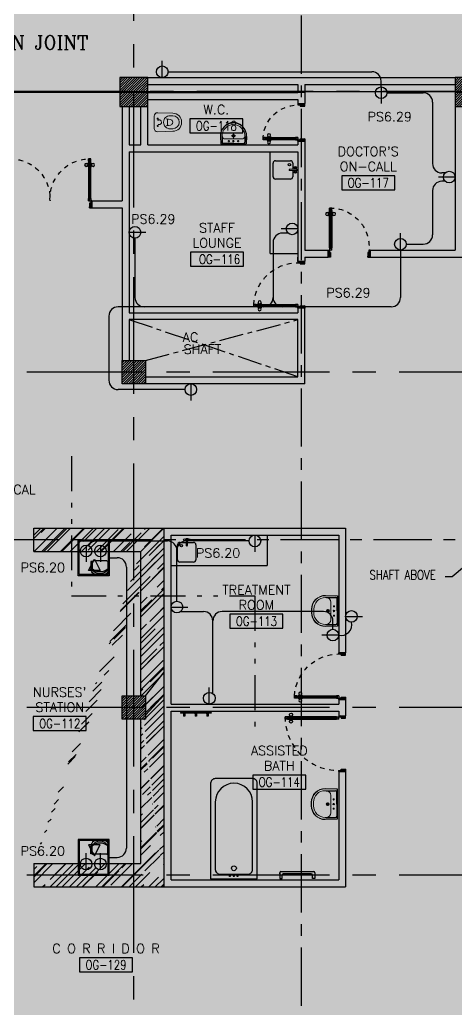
# Model space of a CAD drawing. Extents: x 0 to 93, y -1.5 to 78.
# Drawn here: x 65.62 to 75, y 13.32 to 34.56 of the extents above; entities that cross this region are included whole.
import ezdxf
from ezdxf.enums import TextEntityAlignment as Align

# ---------------------------------------------------------------- set-up
doc = ezdxf.new("R2010")
doc.units = 0
doc.header["$MEASUREMENT"] = 0
for name, pattern in [('2DASHES', [1.7, 0.75, -0.25, 0.1, -0.25, 0.1, -0.25]), ('CENTER', [2, 1.25, -0.25, 0.25, -0.25]), ('CENTER2', [1.125, 0.75, -0.125, 0.125, -0.125]), ('CENTERX2', [4, 2.5, -0.5, 0.5, -0.5]), ('DASHED', [0.75, 0.5, -0.25]), ('HIDDEN', [0.375, 0.25, -0.125]), ('HIDDEN2', [0.1875, 0.125, -0.0625])]:
    doc.linetypes.add(name, pattern=pattern)
doc.layers.get('0').update_dxf_attribs({"color": 11, "linetype": 'CONTINUOUS'})
for name, color, linetype in [('A-FUR-ACCES', 11, 'CONTINUOUS'), ('AXES', 11, 'CENTERX2'), ('AXES1', 11, 'CENTER'), ('COL', 11, 'CONTINUOUS'), ('COUNTER', 11, 'CONTINUOUS'), ('DOOR', 11, 'CONTINUOUS'), ('E-CLINE', 4, 'CONTINUOUS'), ('E-SOCKETS', 4, 'CONTINUOUS'), ('E-TEXT', 4, 'CONTINUOUS'), ('EJ', 11, 'CONTINUOUS'), ('FIX', 11, 'CONTINUOUS'), ('FMCHAIR', 11, 'CONTINUOUS'), ('HAT', 11, 'CONTINUOUS'), ('IND-ES-L', 11, '2DASHES'), ('NON-MEDICAL', 11, 'CONTINUOUS'), ('RM-BOX', 11, 'CONTINUOUS'), ('RM-NAME', 11, 'CONTINUOUS'), ('RM-NO', 11, 'CONTINUOUS'), ('ROOF', 11, 'CONTINUOUS'), ('SHAFT', 11, 'CONTINUOUS'), ('WALL', 11, 'CONTINUOUS')]:
    doc.layers.add(name, color=color, linetype=linetype)
doc.styles.add('ROMANC', font='romanc', dxfattribs={"height": 0.1})
doc.styles.add('ROMANS', font='ROMANS.shx', dxfattribs={"width": 0.6})
doc.styles.add('SIMPLEX', font='simplex.shx', dxfattribs={"width": 0.8})
doc.dimstyles.new('DIM7', dxfattribs={"dimtxt": 0.24, "dimasz": 0.08, "dimexe": 0.07, "dimexo": 0.05, "dimgap": 0.07, "dimtad": 1, "dimzin": 0, "dimdsep": 46, "dimtxsty": 'SIMPLEX', "dimblk": 'ARCHTICK', "dimcen": 0.05, "dimdle": 0.05, "dimclrd": 4, "dimclre": 4, "dimclrt": 2, "dimadec": 0, "dimazin": 0, "dimtp": 2, "dimtm": 2, "dimtfac": 0.114286, "dimtix": 1, "dimtmove": 2, "dimatfit": 3, "dimldrblk": 'DOT', "dimfxl": 0, "dimtolj": 1, "dimtzin": 0, "dimarcsym": 0})
pattern_1 = [(45, (-250.46453, -113.09973), (0.25455844, 0.6788225), [4.5, -0.6, 1.5, -0.3]), (45, (-250.28846, -112.71153), (-0.49426764, 0.07000357), [0.9, -0.099, 1.8, -0.225]), (45, (-250.53878, -112.81336), (0.96095812, 1.24521504), [2.4, -0.42, 1.2, -0.3])]

# ---------------------------------------------------------------- blocks, each defined once
blk = doc.blocks.new('LAV-003')
at = {"layer": 'FIX', "linetype": 'Continuous', "lineweight": 20}
for p, q in [((-328, -285), (-328, -25)), ((0, -165), (-188, -165)), ((0, -165), (187, -165)), ((327, -285), (327, -25)), ((-288, -285), (-288, -265)), ((287, -285), (287, -265)), ((0, -535), (-38, -535)), ((0, -575), (-38, -575)), ((0, -535), (37, -535)), ((0, -575), (37, -575))]:
    blk.add_line(p, q, dxfattribs=at)
at = {"layer": 'FIX', "linetype": 'ByBlock'}
blk.add_line((-328, -25), (327, -25), dxfattribs=at)
at = {"layer": 'FIX', "linetype": 'ByBlock', "ltscale": 0.3}
for p, q in [((-288, -265), (-288, -60)), ((0, -35), (-262, -35)), ((0, -35), (262, -35)), ((287, -265), (287, -60))]:
    blk.add_line(p, q, dxfattribs=at)
at = {"layer": 'FIX', "lineweight": 20}
for p, q in [((-16, -101), (15, -101)), ((0, -85), (0, -116))]:
    blk.add_line(p, q, dxfattribs=at)
at = {"layer": 'FIX', "linetype": 'DASHED', "lineweight": 20, "ltscale": 0.04}
for p, q in [((0, -194), (0, -266)), ((-36, -230), (37, -230))]:
    blk.add_line(p, q, dxfattribs=at)
at = {"layer": 'FIX', "linetype": 'Continuous', "lineweight": 20}
blk.add_lwpolyline([(295, -25), (0, -25), (-328, -25), (-335, -285, 0.414214), (-38, -582), (0, -582), (37, -582, 0.414214), (334, -285), (327, -25), (0, -25)], format="xyb", dxfattribs=at)
at = {"layer": 'FIX', "linetype": 'HIDDEN', "lineweight": 20, "ltscale": 0.05}
for centre in [(-100, -101), (100, -101)]:
    blk.add_circle(centre, 12.4, dxfattribs=at)
at = {"layer": 'FIX', "lineweight": 20}
for centre, radius in [((0, -230), 29.5), ((0, -230), 22.5), ((0, -101), 15.5)]:
    blk.add_circle(centre, radius, dxfattribs=at)
at = {"layer": 'FIX', "linetype": 'Continuous', "lineweight": 20}
for centre, radius, start, end in [((-188, -265), 100, 90, 180), ((187, -265), 100, 0, 90), ((-38, -285), 290, 180, 270), ((-38, -285), 250, 180, 270), ((37, -285), 250, 270, 0), ((37, -285), 290, 270, 0)]:
    blk.add_arc(centre, radius, start, end, dxfattribs=at)
at = {"layer": 'FIX', "linetype": 'ByBlock', "ltscale": 0.3}
for centre, start, end in [((-262, -60), 90, 180), ((262, -60), 0, 90)]:
    blk.add_arc(centre, 25, start, end, dxfattribs=at)
blk = doc.blocks.new('WC1')
at = {"layer": 'FIX', "lineweight": 20}
for p, q in [((-727, 5), (-727, -5)), ((-674, 5), (-674, -5)), ((-534, 24), (-540, 0)), ((-540, 0), (-534, -24)), ((-210, 204), (-538, 194)), ((-475, 141), (-538, 141)), ((-395, 76), (-490, 60)), ((-339, 5), (-339, -5)), ((-137, 0), (-137, 131)), ((-137, -131), (-137, 0)), ((-538, -141), (-475, -141)), ((-538, -194), (-210, -204)), ((-490, -60), (-395, -76)), ((-213, -204), (-210, -204))]:
    blk.add_line(p, q, dxfattribs=at)
at = {"layer": 'FIX', "linetype": 'Continuous', "lineweight": 20}
blk.add_line((-420, -47), (-420, 45), dxfattribs=at)
at = {"layer": 'FIX', "linetype": 'HIDDEN2', "lineweight": 20, "ltscale": 0.3}
blk.add_circle((-245, 0), 49.8, dxfattribs=at)
at = {"layer": 'FIX', "linetype": 'HIDDEN', "lineweight": 20, "ltscale": 0.05}
for centre in [(-213, 78), (-213, -77)]:
    blk.add_circle(centre, 11.6, dxfattribs=at)
at = {"layer": 'FIX', "lineweight": 20}
for centre, radius, start, end in [((-538, 5), 189, 90, 180), ((-538, 5), 136, 90, 180), ((-473, -7), 68.2, 128.9242, 152.8468), ((-464, -18), 82, 108.496, 128.9242), ((-475, 5), 136, 360, 90), ((-210, 131), 73, 360, 90), ((-538, -5), 189, 180, 270), ((-538, -5), 136, 180, 270), ((-473, 7), 68.2, 207.1532, 231.0758), ((-464, 18), 82, 231.0758, 251.504), ((-475, -5), 136, 270, 0), ((-210, -131), 73, 270, 0)]:
    blk.add_arc(centre, radius, start, end, dxfattribs=at)
at = {"layer": 'FIX', "linetype": 'Continuous', "lineweight": 20}
for centre, start, end in [((-443, 46), 357.6662, 91.6121), ((-442, -46), 268.3879, 2.3338)]:
    blk.add_arc(centre, 22.3, start, end, dxfattribs=at)
blk = doc.blocks.new('BTUB1')
at = {"layer": 'FIX'}
for points in [[(-500, -25), (-500, -2075, 0.414214), (-400, -2175), (400, -2175, 0.414214), (500, -2075), (500, -25)], [(-400, -1675, 1), (400, -1675), (400, -225, 0.414214), (300, -125), (-300, -125, 0.414214), (-400, -225)]]:
    blk.add_lwpolyline(points, format="xyb", close=True, dxfattribs=at)
for centre, radius in [((-75, -81), 11), ((0, -250), 52.2), ((5, -81), 11), ((85, -81), 11)]:
    blk.add_circle(centre, radius, dxfattribs=at)
blk = doc.blocks.new('LAV1')
at = {"layer": 'FIX', "linetype": 'DASHED', "lineweight": 20, "ltscale": 0.05}
for p, q in [((50, 220), (-50, 220)), ((0, 170), (0, 270)), ((0, 170), (0, 270))]:
    blk.add_line(p, q, dxfattribs=at)
at = {"layer": 'FIX', "linetype": 'ByBlock', "ltscale": 0.3}
for p, q in [((-280, 210), (-275, 50)), ((-245, 210), (-245, 85)), ((0, 60), (-220, 60)), ((0, 60), (220, 60)), ((245, 210), (245, 85)), ((280, 210), (275, 50))]:
    blk.add_line(p, q, dxfattribs=at)
at = {"layer": 'FIX', "linetype": 'Continuous', "lineweight": 20}
for p, q in [((-275, 210), (-275, 50)), ((0, 50), (-275, 50)), ((0, 50), (-252, 50)), ((0, 155), (-181, 155)), ((0, 155), (181, 155)), ((0, 50), (275, 50)), ((0, 50), (252, 50)), ((275, 210), (275, 50))]:
    blk.add_line(p, q, dxfattribs=at)
at = {"layer": 'FIX', "lineweight": 20}
for p, q in [((16, 107), (-15, 107)), ((0, 92), (0, 123))]:
    blk.add_line(p, q, dxfattribs=at)
for centre, radius in [((0, 220), 29.5), ((0, 220), 22.5), ((0, 107), 15.5)]:
    blk.add_circle(centre, radius, dxfattribs=at)
at = {"layer": 'FIX', "linetype": 'HIDDEN', "lineweight": 20, "ltscale": 0.05}
for centre in [(-100, 107), (100, 107)]:
    blk.add_circle(centre, 12.4, dxfattribs=at)
at = {"layer": 'FIX', "linetype": 'ByBlock', "ltscale": 0.3}
for centre, radius, start, end in [((7, 220), 287, 91.3776, 182.0064), ((-7, 220), 287, 357.9936, 88.6224), ((-220, 85), 24.9, 179.7021, 269.9486), ((220, 85), 24.9, 270.0514, 0.2979)]:
    blk.add_arc(centre, radius, start, end, dxfattribs=at)
at = {"layer": 'FIX', "linetype": 'Continuous', "lineweight": 20}
for centre, radius, start, end in [((8, 217), 283, 91.6988, 181.351), ((8, 212), 253, 91.7328, 180.4884), ((-8, 217), 283, 358.649, 88.3012), ((-8, 212), 253, 359.5116, 88.2672), ((-179, 222), 66.9, 190.2006, 268.0786), ((179, 222), 66.9, 271.9214, 349.7994)]:
    blk.add_arc(centre, radius, start, end, dxfattribs=at)
blk = doc.blocks.new('C5')
at = {"layer": 'HAT', "linetype": 'ByBlock'}
h = blk.add_hatch(dxfattribs=at)
h.set_pattern_fill('ANSI31', color=256, scale=300, style=0)
h.set_pattern_definition([(45, (-223356.182, -51411.005), (-26.516504, 26.516504), [])])
h.paths.add_polyline_path([(300, 300), (0, 300), (0, 0), (300, 0)])
h.paths.add_polyline_path([(600, 300), (300, 300), (300, 0), (600, 0)])
at = {"layer": 'COL'}
blk.add_lwpolyline([(600, 300), (0, 300), (0, 0), (600, 0)], close=True, dxfattribs=at)
blk = doc.blocks.new('DOOR90')
at = {"layer": 'DOOR', "linetype": 'ByBlock'}
for p, q in [((0, 0), (-150, 0)), ((-200, -25), (-1000, -25)), ((-200, -42), (-1000, -42)), ((-200, -58), (-1000, -58)), ((-1000, -75), (-200, -75))]:
    blk.add_line(p, q, dxfattribs=at)
at = {"layer": 'DOOR', "color": 0, "linetype": 'ByBlock'}
for p, q in [((-150, 0), (-150, -25)), ((-150, 0), (0, 0)), ((0, -50), (0, 0)), ((-1050, -25), (-1050, -75)), ((-1050, -75), (-1050, -25)), ((-1000, -25), (-1050, -25)), ((-1000, -75), (-1050, -75)), ((-1020, -42), (-1020, -58)), ((-1000, -42), (-1020, -42)), ((-1000, -58), (-1020, -58)), ((-1000, -25), (-1000, -42)), ((-1000, -58), (-1000, -75)), ((-968, -25), (-968, -18)), ((-878, -18), (-968, -18)), ((-968, -75), (-968, -82)), ((-878, -82), (-968, -82)), ((-955, -18), (-955, -9)), ((-955, -9), (-890, -9)), ((-955, -18), (-890, -18)), ((-955, -82), (-955, -91)), ((-955, -82), (-890, -82)), ((-955, -91), (-890, -91)), ((-890, -18), (-890, -9)), ((-890, -82), (-890, -91)), ((-878, -25), (-878, -18)), ((-878, -75), (-878, -82)), ((-200, -42), (-200, -25)), ((-200, -25), (-150, -25)), ((-180, -42), (-200, -42)), ((-200, -75), (-200, -58)), ((-200, -58), (-180, -58)), ((-150, -75), (-200, -75)), ((-180, -58), (-180, -42)), ((-150, -75), (-150, -25)), ((-150, -25), (-100, -25)), ((-100, -25), (-100, -50)), ((-100, -50), (0, -50)), ((-150, -900), (-150, -875)), ((-150, -875), (-100, -875)), ((0, -900), (-150, -900)), ((-150, -900), (0, -900)), ((-100, -850), (0, -850)), ((-100, -875), (-100, -850)), ((0, -850), (0, -900))]:
    blk.add_line(p, q, dxfattribs=at)
at = {"layer": 'DOOR', "color": 9, "linetype": 'ByBlock'}
for p, q in [((0, -50), (-114, 0)), ((0, -50), (-40, 0)), ((0, -50), (-100, -37)), ((0, -850), (-114, -900)), ((0, -850), (-100, -863)), ((0, -850), (-40, -900))]:
    blk.add_line(p, q, dxfattribs=at)
at = {"layer": 'DOOR', "color": 0, "linetype": 'ByBlock'}
for centre in [(-923, 24), (-923, -124)]:
    blk.add_circle(centre, 32.4, dxfattribs=at)
at = {"layer": 'DOOR', "color": 9, "linetype": 'ByBlock'}
for centre, radius, start, end in [((0, -50), 74.4, 137.7764, 180), ((0, -50), 54.4, 113.2074, 180), ((0, -50), 154, 161.1053, 166.2858), ((0, -50), 134, 158.1598, 169.28), ((0, -50), 114, 154.0838, 167.3774), ((0, -50), 94.4, 148.0182, 180), ((0, -50), 34.4, 90, 180), ((0, -50), 14.4, 90, 180), ((0, -850), 154, 193.7142, 198.8947), ((0, -850), 134, 190.72, 201.8402), ((0, -850), 94.4, 180, 211.9818), ((0, -850), 74.4, 180, 222.2236), ((0, -850), 54.4, 180, 246.7926), ((0, -850), 34.4, 180, 270), ((0, -850), 14.4, 180, 270)]:
    blk.add_arc(centre, radius, start, end, dxfattribs=at)
at = {"layer": 'DOOR', "linetype": 'HIDDEN', "ltscale": 0.5}
blk.add_arc((-222, -50), 828, 178.2701, 275.003, dxfattribs=at)
blk = doc.blocks.new('RM1')
at = {"layer": 'RM-BOX'}
blk.add_lwpolyline([(570, -200), (-570, -200), (-570, -500), (570, -500)], close=True, dxfattribs=at)
at = {"layer": 'RM-NAME', "style": 'ROMANS'}
for tag, p in [('ROOMNAME1', (0, 324)), ('ROOMNAME2', (0, 0))]:
    blk.add_attdef(tag, text='', height=200, dxfattribs=at).set_placement(p, align=Align.MIDDLE)
at = {"layer": 'RM-NO', "style": 'ROMANS', "width": 0.8}
blk.add_attdef('ROOMNO', text='', height=200, dxfattribs=at).set_placement((0, -350), align=Align.MIDDLE)
blk = doc.blocks.new('DOOR80')
at = {"layer": 'DOOR', "color": 0, "linetype": 'ByBlock'}
for p, q in [((-75, 850), (-75, 900)), ((-75, 900), (-25, 900)), ((-25, 900), (-75, 900)), ((-58, 850), (-75, 850)), ((-58, 850), (-58, 870)), ((-42, 870), (-58, 870)), ((-42, 850), (-42, 870)), ((-25, 850), (-42, 850)), ((-25, 850), (-25, 900)), ((-91, 805), (-91, 740)), ((-82, 805), (-91, 805)), ((-82, 740), (-91, 740)), ((-82, 728), (-82, 818)), ((-75, 818), (-82, 818)), ((-82, 805), (-82, 740)), ((-75, 728), (-82, 728)), ((-25, 818), (-18, 818)), ((-25, 728), (-18, 728)), ((-18, 728), (-18, 818)), ((-18, 805), (-18, 740)), ((-18, 805), (-9, 805)), ((-18, 740), (-9, 740)), ((-9, 805), (-9, 740)), ((-800, 150), (-800, 0)), ((-800, 150), (-775, 150)), ((-800, 0), (-800, 150)), ((-750, 0), (-800, 0)), ((-775, 150), (-775, 100)), ((-775, 100), (-750, 100)), ((-750, 100), (-750, 0)), ((-75, 200), (-58, 200)), ((-75, 150), (-75, 200)), ((-75, 150), (-25, 150)), ((-58, 200), (-58, 180)), ((-58, 180), (-42, 180)), ((-50, 100), (-50, 0)), ((-25, 100), (-50, 100)), ((-50, 0), (0, 0)), ((-42, 200), (-25, 200)), ((-42, 180), (-42, 200)), ((-25, 200), (-25, 150)), ((0, 150), (-25, 150)), ((-25, 150), (-25, 100)), ((0, 0), (0, 150)), ((0, 150), (0, 0))]:
    blk.add_line(p, q, dxfattribs=at)
at = {"layer": 'DOOR', "linetype": 'ByBlock'}
for p, q in [((-75, 850), (-75, 200)), ((-58, 200), (-58, 850)), ((-42, 200), (-42, 850)), ((-25, 200), (-25, 850))]:
    blk.add_line(p, q, dxfattribs=at)
at = {"layer": 'DOOR', "color": 9, "linetype": 'ByBlock'}
for p, q in [((-750, 0), (-800, 114)), ((-750, 0), (-800, 40)), ((-750, 0), (-763, 100)), ((-50, 0), (0, 114)), ((-50, 0), (-37, 100)), ((-50, 0), (0, 40))]:
    blk.add_line(p, q, dxfattribs=at)
at = {"layer": 'DOOR', "color": 0, "linetype": 'ByBlock'}
for centre in [(-124, 773), (24, 773)]:
    blk.add_circle(centre, 32.4, dxfattribs=at)
at = {"layer": 'DOOR', "linetype": 'HIDDEN', "ltscale": 0.5}
blk.add_arc((-25, 150), 750, 90, 180, dxfattribs=at)
at = {"layer": 'DOOR', "color": 9, "linetype": 'ByBlock'}
for centre, radius, start, end in [((-750, 0), 154, 103.7142, 108.8947), ((-750, 0), 134, 100.72, 111.8402), ((-750, 0), 94.4, 90, 121.9818), ((-750, 0), 74.4, 90, 132.2236), ((-750, 0), 54.4, 90, 156.7926), ((-750, 0), 34.4, 90, 180), ((-750, 0), 14.4, 90, 180), ((-50, 0), 94.4, 58.0182, 90), ((-50, 0), 74.4, 47.7764, 90), ((-50, 0), 54.4, 23.2074, 90), ((-50, 0), 34.4, 0, 90), ((-50, 0), 14.4, 0, 90), ((-50, 0), 134, 68.1598, 79.28), ((-50, 0), 114, 64.0838, 77.3774), ((-50, 0), 154, 71.1053, 76.2858)]:
    blk.add_arc(centre, radius, start, end, dxfattribs=at)
blk = doc.blocks.new('*X80')
at = {"color": 0}
for p, q in [((238729, 139875), (239203, 140350)), ((238729, 139928), (239150, 140350)), ((238729, 139981), (239097, 140350)), ((238729, 140034), (239044, 140350)), ((238729, 140087), (238991, 140350)), ((238729, 140140), (238938, 140350)), ((238729, 140193), (238885, 140350)), ((238729, 140246), (238832, 140350)), ((238729, 140299), (238779, 140350)), ((238756, 139850), (239229, 140322)), ((238809, 139850), (239229, 140269)), ((238862, 139850), (239229, 140216)), ((238915, 139850), (239229, 140163)), ((238968, 139850), (239229, 140110)), ((239021, 139850), (239229, 140057)), ((239074, 139850), (239229, 140004)), ((239128, 139850), (239229, 139951)), ((239181, 139850), (239229, 139898))]:
    blk.add_line(p, q, dxfattribs=at)
blk = doc.blocks.new('COL50')
at = {"layer": 'COL'}
blk.add_lwpolyline([(-250, 250), (-250, -250), (250, -250), (250, 250)], close=True, dxfattribs=at)
blk = doc.blocks.new('DOOR-10')
at = {"layer": 'DOOR', "color": 0, "linetype": 'ByBlock'}
for p, q in [((-26, 1100), (-76, 1100)), ((-76, 1100), (-26, 1100)), ((-76, 1050), (-76, 1100)), ((-43, 1070), (-59, 1070)), ((-59, 1050), (-59, 1070)), ((-43, 1050), (-43, 1070)), ((-26, 1050), (-26, 1100)), ((-83, 1005), (-92, 1005)), ((-92, 1005), (-92, 940)), ((-83, 940), (-92, 940)), ((-76, 1018), (-83, 1018)), ((-83, 928), (-83, 1018)), ((-83, 1005), (-83, 940)), ((-76, 928), (-83, 928)), ((-59, 1050), (-76, 1050)), ((-26, 1050), (-43, 1050)), ((-26, 1018), (-18, 1018)), ((-26, 928), (-18, 928)), ((-18, 928), (-18, 1018)), ((-18, 1005), (-9, 1005)), ((-18, 1005), (-18, 940)), ((-18, 940), (-9, 940)), ((-9, 1005), (-9, 940)), ((-1001, 0), (-1001, 150)), ((-1001, 150), (-976, 150)), ((-1001, 150), (-1001, 0)), ((-951, 0), (-1001, 0)), ((-976, 150), (-976, 100)), ((-976, 100), (-951, 100)), ((-951, 100), (-951, 0)), ((-76, 200), (-59, 200)), ((-76, 150), (-76, 200)), ((-76, 150), (-26, 150)), ((-59, 200), (-59, 180)), ((-59, 180), (-43, 180)), ((-51, 100), (-51, 0)), ((-26, 100), (-51, 100)), ((-51, 0), (-1, 0)), ((-43, 200), (-26, 200)), ((-43, 180), (-43, 200)), ((-26, 200), (-26, 150)), ((-1, 150), (-26, 150)), ((-26, 150), (-26, 100))]:
    blk.add_line(p, q, dxfattribs=at)
at = {"layer": 'DOOR', "linetype": 'ByBlock'}
for p, q in [((-76, 1050), (-76, 200)), ((-59, 200), (-59, 1050)), ((-43, 200), (-43, 1050)), ((-26, 200), (-26, 1050))]:
    blk.add_line(p, q, dxfattribs=at)
at = {"layer": 'DOOR', "color": 9, "linetype": 'ByBlock'}
for p, q in [((-951, 0), (-1001, 114)), ((-951, 0), (-1001, 40)), ((-951, 0), (-964, 100)), ((-51, 0), (-1, 114)), ((-51, 0), (-37, 100)), ((-51, 0), (-1, 40)), ((-1, 0), (-1, 150))]:
    blk.add_line(p, q, dxfattribs=at)
at = {"layer": 'DOOR', "color": 0, "linetype": 'ByBlock'}
for centre in [(-124, 973), (23, 973)]:
    blk.add_circle(centre, 32.4, dxfattribs=at)
at = {"layer": 'DOOR', "linetype": 'HIDDEN', "ltscale": 0.5}
blk.add_arc((-23, 149), 952, 93.1482, 179.9482, dxfattribs=at)
at = {"layer": 'DOOR', "color": 9, "linetype": 'ByBlock'}
for centre, radius, start, end in [((-951, 0), 154, 103.7142, 108.8947), ((-951, 0), 134, 100.72, 111.8402), ((-951, 0), 94.4, 90, 121.9818), ((-951, 0), 74.4, 90, 132.2236), ((-951, 0), 54.4, 90, 156.7926), ((-951, 0), 34.4, 90, 180), ((-951, 0), 14.4, 90, 180), ((-51, 0), 94.4, 58.0182, 90), ((-51, 0), 74.4, 47.7764, 90), ((-51, 0), 54.4, 23.2074, 90), ((-51, 0), 34.4, 0, 90), ((-51, 0), 14.4, 0, 90), ((-51, 0), 134, 68.1598, 79.28), ((-51, 0), 114, 64.0838, 77.3774), ((-51, 0), 154, 71.1053, 76.2858)]:
    blk.add_arc(centre, radius, start, end, dxfattribs=at)
blk = doc.blocks.new('CHR3')
for p, q in [((-0.039, 0.5), (-0.558, 0.5)), ((-0.05, 0.412), (-0.558, 0.412)), ((-0.039, 0.5), (-0.039, 0.412)), ((0, 0.362), (0, -0.362)), ((-0.05, -0.412), (-0.558, -0.412)), ((-0.039, -0.5), (-0.553, -0.5)), ((-0.039, -0.411), (-0.039, -0.5))]:
    blk.add_line(p, q)
for centre, radius, start, end in [((-0.497, 0), 0.503, 97.0495, 263.5769), ((-0.446, 0), 0.427, 105.249, 254.751), ((-0.212, 0), 0.538, 130.0756, 229.9244), ((-0.05, 0.362), 0.05, 0, 90), ((-0.05, -0.362), 0.05, 270, 0)]:
    blk.add_arc(centre, radius, start, end)
blk = doc.blocks.new('DOOR100')
at = {"layer": 'DOOR', "color": 0, "linetype": 'ByBlock'}
for p, q in [((-76, 1251), (-76, 1301)), ((-76, 1301), (-26, 1301)), ((-26, 1301), (-76, 1301)), ((-26, 1251), (-26, 1301)), ((-92, 1206), (-92, 1141)), ((-83, 1206), (-92, 1206)), ((-83, 1141), (-92, 1141)), ((-83, 1129), (-83, 1219)), ((-76, 1219), (-83, 1219)), ((-83, 1206), (-83, 1141)), ((-76, 1129), (-83, 1129)), ((-59, 1251), (-76, 1251)), ((-59, 1251), (-59, 1271)), ((-43, 1271), (-59, 1271)), ((-43, 1251), (-43, 1271)), ((-26, 1251), (-43, 1251)), ((-26, 1219), (-19, 1219)), ((-26, 1129), (-19, 1129)), ((-19, 1129), (-19, 1219)), ((-19, 1206), (-19, 1141)), ((-19, 1206), (-10, 1206)), ((-19, 1141), (-10, 1141)), ((-10, 1206), (-10, 1141)), ((-1201, 0), (-1201, 150)), ((-1201, 150), (-1176, 150)), ((-1201, 150), (-1201, 0)), ((-1151, 0), (-1201, 0)), ((-1176, 150), (-1176, 100)), ((-1176, 100), (-1151, 100)), ((-1151, 100), (-1151, 0)), ((-76, 200), (-59, 200)), ((-76, 150), (-76, 200)), ((-76, 150), (-26, 150)), ((-59, 200), (-59, 180)), ((-59, 180), (-43, 180)), ((-51, 100), (-51, 0)), ((-26, 100), (-51, 100)), ((-51, 0), (-1, 0)), ((-43, 200), (-26, 200)), ((-43, 180), (-43, 200)), ((-26, 200), (-26, 150)), ((-1, 150), (-26, 150)), ((-26, 150), (-26, 100)), ((-1, 150), (-1, 0))]:
    blk.add_line(p, q, dxfattribs=at)
at = {"layer": 'DOOR', "linetype": 'ByBlock'}
for p, q in [((-76, 1251), (-76, 200)), ((-59, 200), (-59, 1251)), ((-43, 200), (-43, 1251)), ((-26, 200), (-26, 1251))]:
    blk.add_line(p, q, dxfattribs=at)
at = {"layer": 'DOOR', "color": 9, "linetype": 'ByBlock'}
for p, q in [((-1151, 0), (-1201, 114)), ((-1151, 0), (-1201, 40)), ((-1151, 0), (-1164, 100)), ((-51, 0), (-1, 114)), ((-51, 0), (-38, 100)), ((-51, 0), (-1, 40))]:
    blk.add_line(p, q, dxfattribs=at)
at = {"layer": 'DOOR', "color": 0, "linetype": 'ByBlock'}
for centre in [(-125, 1174), (22, 1174)]:
    blk.add_circle(centre, 32.4, dxfattribs=at)
at = {"layer": 'DOOR', "linetype": 'HIDDEN', "ltscale": 0.5}
blk.add_arc((-27, 152), 1149, 89.961, 180.0931, dxfattribs=at)
at = {"layer": 'DOOR', "color": 9, "linetype": 'ByBlock'}
for centre, radius, start, end in [((-1151, 0), 154, 103.7142, 108.8947), ((-1151, 0), 134, 100.72, 111.8402), ((-1151, 0), 94.4, 90, 121.9818), ((-1151, 0), 74.4, 90, 132.2236), ((-1151, 0), 54.4, 90, 156.7926), ((-1151, 0), 34.4, 90, 180), ((-1151, 0), 14.4, 90, 180), ((-51, 0), 94.4, 58.0182, 90), ((-51, 0), 74.4, 47.7764, 90), ((-51, 0), 54.4, 23.2074, 90), ((-51, 0), 34.4, 0, 90), ((-51, 0), 14.4, 0, 90), ((-51, 0), 134, 68.1598, 79.28), ((-51, 0), 114, 64.0838, 77.3774), ((-51, 0), 154, 71.1053, 76.2858)]:
    blk.add_arc(centre, radius, start, end, dxfattribs=at)
blk = doc.blocks.new('*X83')
at = {"color": 0}
for p, q in [((238729, 132663), (239216, 133150)), ((238729, 132716), (239163, 133150)), ((238729, 132769), (239110, 133150)), ((238729, 132822), (239057, 133150)), ((238729, 132875), (239004, 133150)), ((238729, 132928), (238951, 133150)), ((238729, 132981), (238898, 133150)), ((238729, 133034), (238845, 133150)), ((238729, 133087), (238791, 133150)), ((238729, 133140), (238738, 133150)), ((238769, 132650), (239229, 133110)), ((238822, 132650), (239229, 133056)), ((238875, 132650), (239229, 133003)), ((238928, 132650), (239229, 132950)), ((238981, 132650), (239229, 132897)), ((239034, 132650), (239229, 132844)), ((239087, 132650), (239229, 132791)), ((239140, 132650), (239229, 132738)), ((239193, 132650), (239229, 132685))]:
    blk.add_line(p, q, dxfattribs=at)
blk = doc.blocks.new('A$C272A55A0')
at = {"layer": 'DOOR', "color": 0, "linetype": 'ByBlock'}
for p, q in [((0, 900), (0, 1050)), ((50, 1050), (0, 1050)), ((0, 900), (25, 900)), ((25, 950), (50, 950)), ((25, 900), (25, 950)), ((75, 900), (25, 900)), ((25, 850), (25, 900)), ((42, 850), (25, 850)), ((58, 870), (42, 870)), ((42, 870), (42, 850)), ((50, 950), (50, 1050)), ((58, 850), (58, 870)), ((75, 850), (58, 850)), ((75, 900), (75, 850)), ((1725, 900), (1775, 900)), ((1725, 900), (1725, 850)), ((1725, 850), (1742, 850)), ((1742, 870), (1758, 870)), ((1742, 850), (1742, 870)), ((1750, 950), (1750, 1050)), ((1750, 1050), (1800, 1050)), ((1775, 950), (1750, 950)), ((1758, 870), (1758, 850)), ((1758, 850), (1775, 850)), ((1775, 900), (1775, 950)), ((1800, 900), (1775, 900)), ((1775, 850), (1775, 900)), ((1800, 1050), (1800, 900)), ((25, 50), (42, 50)), ((25, 50), (25, 0)), ((25, 0), (75, 0)), ((75, 0), (25, 0)), ((42, 50), (42, 30)), ((42, 30), (58, 30)), ((58, 50), (75, 50)), ((58, 50), (58, 30)), ((75, 50), (75, 0)), ((1718, 160), (1709, 160)), ((1709, 95), (1709, 160)), ((1718, 95), (1709, 95)), ((1725, 173), (1718, 173)), ((1718, 173), (1718, 83)), ((1718, 95), (1718, 160)), ((1725, 83), (1718, 83)), ((1742, 50), (1725, 50)), ((1725, 50), (1725, 0)), ((1775, 0), (1725, 0)), ((1725, 0), (1775, 0)), ((1742, 50), (1742, 30)), ((1758, 30), (1742, 30)), ((1775, 50), (1758, 50)), ((1758, 50), (1758, 30)), ((1775, 173), (1782, 173)), ((1775, 83), (1782, 83)), ((1775, 50), (1775, 0)), ((1782, 173), (1782, 83)), ((1782, 160), (1791, 160)), ((1782, 95), (1782, 160)), ((1782, 95), (1791, 95)), ((1791, 95), (1791, 160))]:
    blk.add_line(p, q, dxfattribs=at)
at = {"layer": 'DOOR', "color": 9, "linetype": 'ByBlock'}
for p, q in [((50, 1050), (0, 1010)), ((50, 1050), (0, 937)), ((50, 1050), (37, 950)), ((1750, 1050), (1800, 1010)), ((1750, 1050), (1800, 937)), ((1750, 1050), (1763, 950))]:
    blk.add_line(p, q, dxfattribs=at)
at = {"layer": 'DOOR', "linetype": 'ByBlock'}
for p, q in [((25, 850), (25, 50)), ((42, 850), (42, 50)), ((58, 850), (58, 50)), ((75, 50), (75, 850)), ((1725, 50), (1725, 850)), ((1742, 850), (1742, 50)), ((1758, 850), (1758, 50)), ((1775, 850), (1775, 50))]:
    blk.add_line(p, q, dxfattribs=at)
at = {"layer": 'DOOR', "color": 0, "linetype": 'ByBlock'}
for centre in [(1676, 128), (1824, 128)]:
    blk.add_circle(centre, 32.4, dxfattribs=at)
at = {"layer": 'DOOR', "color": 9, "linetype": 'ByBlock'}
for centre, radius, start, end in [((50, 1050), 54.4, 203.2074, 270), ((50, 1050), 74.4, 227.7764, 270), ((50, 1050), 94.4, 238.0182, 270), ((50, 1050), 114, 244.0838, 257.3774), ((50, 1050), 134, 248.1598, 259.28), ((50, 1050), 154, 251.1053, 256.2858), ((50, 1050), 34.4, 180, 270), ((50, 1050), 14.4, 180, 270), ((1750, 1050), 14.4, 270, 0), ((1750, 1050), 34.4, 270, 0), ((1750, 1050), 54.4, 270, 336.7926), ((1750, 1050), 74.4, 270, 312.2236), ((1750, 1050), 94.4, 270, 301.9818), ((1750, 1050), 114, 282.6226, 295.9162), ((1750, 1050), 134, 280.72, 291.8402), ((1750, 1050), 154, 283.7142, 288.8947)]:
    blk.add_arc(centre, radius, start, end, dxfattribs=at)
at = {"layer": 'DOOR', "linetype": 'HIDDEN', "ltscale": 0.5}
for centre, start, end in [((50, 851), 268.3174, 3.2965), ((1750, 851), 176.7035, 271.6826)]:
    blk.add_arc(centre, 851, start, end, dxfattribs=at)
at = {"layer": 'WALL', "linetype": 'ByBlock'}
blk.add_line((1800, 900), (1800, 1050), dxfattribs=at)

msp = doc.modelspace()

# ---------------------------------------------------------------- hatches: boundary and pattern name
at = {"layer": 'COUNTER', "linetype": 'ByBlock'}
h = msp.add_hatch(dxfattribs=at)
h.set_pattern_fill('AR-RROOF', color=256, scale=0.3, angle=45, style=0)
h.set_pattern_definition(pattern_1)
h.paths.add_polyline_path([(65.9217, 23.65), (65.9217, 23.15), (68.0717, 23.15), (68.0717, 23.65)])
h.paths.add_polyline_path([(68.2217, 23.15), (68.2217, 22.1956), (68.7217, 22.1956), (68.7217, 23.65), (68.0717, 23.65), (68.0717, 23.15)])
h = msp.add_hatch(dxfattribs=at)
h.set_pattern_fill('AR-RROOF', color=256, scale=0.3, angle=45, style=0)
h.set_pattern_definition(pattern_1)
edge = h.paths.add_edge_path()
edge.add_line((68.2217, 16.45), (68.2217, 19.55))
edge.add_line((68.7217, 15.95), (68.7217, 23.65))
edge.add_line((65.9217, 16.45), (65.9217, 15.95))
edge.add_line((65.9217, 16.45), (68.2217, 16.45))
edge.add_line((65.9217, 15.95), (68.7217, 15.95))
edge.add_line((68.2217, 20.05), (68.2217, 23.15))
h = msp.add_hatch(dxfattribs=at)
h.set_pattern_fill('AR-RROOF', color=256, scale=0.3, angle=45, style=0)
h.set_pattern_definition(pattern_1)
h.paths.add_polyline_path([(68.7217, 20.5575), (68.3217, 20.05), (68.3217, 19.8), (68.4697, 19.8), (68.7217, 20.0747)])

# ---------------------------------------------------------------- linework, layer by layer
at = {"layer": 'A-FUR-ACCES'}
for p, q in [((69.0726, 19.6905), (69.0726, 19.6778)), ((69.733, 19.6905), (69.0726, 19.6905)), ((69.733, 19.6778), (69.0726, 19.6778)), ((69.1278, 19.6778), (69.1278, 19.6728)), ((69.1778, 19.6728), (69.1278, 19.6728)), ((69.1401, 19.6728), (69.1401, 19.6143)), ((69.1655, 19.6143), (69.1401, 19.6143)), ((69.1655, 19.6728), (69.1655, 19.6143)), ((69.1778, 19.6778), (69.1778, 19.6728)), ((69.3778, 19.6778), (69.3778, 19.6728)), ((69.4278, 19.6728), (69.3778, 19.6728)), ((69.3901, 19.6728), (69.3901, 19.6143)), ((69.4155, 19.6143), (69.3901, 19.6143)), ((69.4155, 19.6728), (69.4155, 19.6143)), ((69.4278, 19.6778), (69.4278, 19.6728)), ((69.6278, 19.6778), (69.6278, 19.6728)), ((69.6778, 19.6728), (69.6278, 19.6728)), ((69.6401, 19.6728), (69.6401, 19.6143)), ((69.6655, 19.6143), (69.6401, 19.6143)), ((69.6655, 19.6728), (69.6655, 19.6143)), ((69.6778, 19.6778), (69.6778, 19.6728)), ((69.733, 19.6905), (69.733, 19.6778)), ((71.2068, 16.2524), (71.2068, 16.2274)), ((71.2068, 16.2274), (71.2068, 16.2524)), ((71.2068, 16.2274), (71.2068, 16.1274)), ((71.2318, 16.2774), (71.9318, 16.2774)), ((71.2568, 16.1274), (71.2568, 16.2024)), ((71.8818, 16.2274), (71.2818, 16.2274)), ((71.9068, 16.1274), (71.9068, 16.2024)), ((71.9568, 16.2524), (71.9568, 16.2274)), ((71.9568, 16.2274), (71.9568, 16.1274)), ((71.2068, 16.1274), (71.2568, 16.1274)), ((71.9568, 16.1274), (71.9068, 16.1274))]:
    msp.add_line(p, q, dxfattribs=at)
for centre, start, end in [((71.2318, 16.2524), 90, 180), ((71.2818, 16.2024), 90, 180), ((71.8818, 16.2024), 0, 90), ((71.9318, 16.2524), 0, 90)]:
    msp.add_arc(centre, 0.025, start, end, dxfattribs=at)
at = {"layer": 'AXES'}
for p, q in [((68.0717, -1.4643), (68.0717, 77.3484)), ((91.9217, 33.02), (24.2317, 33.02)), ((92.2717, 27), (24.2317, 27)), ((92.2717, 19.8), (24.2317, 19.8)), ((92.2717, 16.2), (24.2317, 16.2))]:
    msp.add_line(p, q, dxfattribs=at)
at = {"layer": 'AXES1'}
for p, q in [((71.6717, 5.4), (71.6717, 64.22)), ((82.4717, 23.4), (24.2317, 23.4))]:
    msp.add_line(p, q, dxfattribs=at)
at = {"layer": 'COUNTER'}
for p, q in [((65.9217, 23.15), (65.9217, 23.65)), ((65.9217, 23.65), (68.7217, 23.65)), ((68.7217, 15.95), (68.7217, 23.65)), ((65.9217, 23.15), (68.2217, 23.15)), ((68.2217, 20.05), (68.2217, 23.15)), ((68.2217, 16.45), (68.2217, 19.55)), ((65.9217, 16.45), (65.9217, 15.95)), ((65.9217, 16.45), (68.2217, 16.45)), ((65.9217, 15.95), (68.7217, 15.95))]:
    msp.add_line(p, q, dxfattribs=at)
at = {"layer": 'COUNTER', "linetype": 'ByBlock'}
for p, q in [((68.3217, 20.05), (68.7217, 20.5575)), ((68.2217, 20.05), (68.3217, 20.05)), ((68.3217, 19.6385), (68.7217, 20.0747)), ((68.3217, 20.05), (68.3217, 19.55)), ((68.3217, 19.55), (68.2217, 19.55))]:
    msp.add_line(p, q, dxfattribs=at)
at = {"layer": 'E-CLINE', "color": 4, "linetype": 'Continuous'}
for p, q in [((68.807, 33.445), (73.1842, 33.445)), ((73.3842, 33.12), (73.3842, 33.245)), ((67.5358, 28.2), (67.5358, 26.825)), ((69.1712, 26.625), (67.7358, 26.625)), ((67.5421, 23.0152), (67.7138, 23.0152)), ((67.5421, 16.5848), (67.7138, 16.5848))]:
    msp.add_line(p, q, dxfattribs=at)
at = {"layer": 'E-CLINE', "color": 4, "linetype": 'ByBlock'}
for p, q in [((73.5092, 32.995), (74.2877, 32.995)), ((74.4877, 32.795), (74.4877, 31.4746)), ((74.7595, 31.2746), (74.6877, 31.2746)), ((74.7595, 31.0954), (74.6877, 31.0954)), ((74.4877, 30.8954), (74.4877, 29.945)), ((71.3845, 29.9829), (71.2627, 29.9829)), ((68.0957, 29.875), (68.0957, 28.6)), ((71.0627, 29.7829), (71.0627, 29.7104)), ((73.9242, 29.745), (74.2877, 29.745)), ((71.0627, 29.7104), (71.0627, 28.6)), ((73.7992, 29.62), (73.7992, 28.6)), ((70.8627, 28.4), (67.7358, 28.4)), ((73.5992, 28.4), (71.2627, 28.4)), ((67.2698, 23.375), (68.7967, 23.375)), ((70.5467, 23.375), (69.1967, 23.375)), ((68.9967, 22.0819), (68.9967, 23.175)), ((69.0748, 21.8594), (69.5683, 21.8594)), ((72.1467, 21.8594), (69.9683, 21.8594)), ((72.3467, 21.4789), (72.3467, 21.6594))]:
    msp.add_line(p, q, dxfattribs=at)
at = {"layer": 'E-CLINE', "color": 4}
for p, q in [((67.9138, 22.8152), (67.9138, 16.7848)), ((69.7683, 20.1001), (69.7683, 21.6594))]:
    msp.add_line(p, q, dxfattribs=at)
at = {"layer": 'E-CLINE', "color": 4, "linetype": 'Continuous'}
for centre, start, end in [((73.1842, 33.245), 0, 90), ((67.7358, 26.825), 180, 270), ((67.7138, 22.8152), 0, 90), ((67.7138, 16.7848), 270, 0)]:
    msp.add_arc(centre, 0.2, start, end, dxfattribs=at)
at = {"layer": 'E-CLINE', "color": 4, "linetype": 'ByBlock'}
for centre, start, end in [((74.2877, 32.795), 0, 90), ((74.6877, 31.4746), 180, 270), ((74.6877, 30.8954), 90, 180), ((71.2627, 29.7829), 90, 180), ((74.2877, 29.945), 270, 0), ((68.2957, 28.6), 180, 270), ((70.8627, 28.6), 270, 0), ((71.2627, 28.6), 180, 270), ((73.5992, 28.6), 270, 0), ((67.7358, 28.2), 90, 180), ((67.2698, 23.175), 90, 150.27377), ((68.7967, 23.175), 0, 90), ((69.1967, 23.175), 90, 180), ((69.5683, 21.6594), 0, 90), ((69.9683, 21.6594), 90, 180), ((72.1467, 21.6594), 0, 90)]:
    msp.add_arc(centre, 0.2, start, end, dxfattribs=at)
at = {"layer": 'E-CLINE', "linetype": 'Continuous'}
msp.add_arc((72.5239, 21.5772), 0.2293, 256.83517, 13.67336, dxfattribs=at)
at = {"layer": 'E-SOCKETS'}
for p, q in [((68.682, 33.32), (68.682, 33.6783)), ((73.3842, 33.12), (73.3842, 32.7617)), ((74.9717, 31.185), (74.6133, 31.185)), ((67.9707, 30), (68.3291, 30)), ((71.5967, 30.0725), (71.2383, 30.0725)), ((73.7992, 29.62), (73.7992, 29.9783)), ((69.2962, 26.75), (69.2962, 26.3917)), ((66.8748, 22.6303), (66.8748, 23.4)), ((66.8748, 23.4), (67.5421, 23.4)), ((67.5421, 23.4), (67.5421, 22.6303)), ((70.6717, 23.5), (70.6717, 23.1417)), ((67.0459, 23.2847), (67.0459, 22.9264)), ((67.3536, 23.2847), (67.3536, 22.9264)), ((67.5421, 22.6303), (66.8748, 22.6303)), ((68.8717, 21.9569), (69.23, 21.9569)), ((72.6217, 21.7564), (72.98, 21.7564)), ((72.4717, 21.3539), (72.1133, 21.3539)), ((69.6934, 19.875), (69.6934, 20.2333)), ((67.5421, 16.9697), (66.8748, 16.9697)), ((66.8748, 16.9697), (66.8748, 16.2)), ((67.5421, 16.2), (67.5421, 16.9697)), ((67.0459, 16.3153), (67.0459, 16.6736)), ((67.3536, 16.3153), (67.3536, 16.6736)), ((66.8748, 16.2), (67.5421, 16.2))]:
    msp.add_line(p, q, dxfattribs=at)
at = {"layer": 'E-SOCKETS', "color": 8}
for p, q in [((66.8998, 22.6553), (66.8998, 23.375)), ((66.8998, 23.375), (67.5171, 23.375)), ((67.5171, 23.375), (67.5171, 22.6553)), ((67.5171, 22.6553), (66.8998, 22.6553)), ((67.5171, 16.9447), (66.8998, 16.9447)), ((66.8998, 16.9447), (66.8998, 16.225)), ((67.5171, 16.225), (67.5171, 16.9447)), ((66.8998, 16.225), (67.5171, 16.225))]:
    msp.add_line(p, q, dxfattribs=at)
at = {"layer": 'E-SOCKETS'}
for points in [[(67.3506, 22.7443), (67.0981, 22.7443), (67.2244, 22.9865), (67.2244, 22.9865)], [(67.3506, 16.8557), (67.0981, 16.8557), (67.2244, 16.6135), (67.2244, 16.6135)]]:
    msp.add_lwpolyline(points, close=True, dxfattribs=at)
for centre in [(68.682, 33.445), (73.3842, 32.995), (74.8467, 31.185), (71.4717, 30.0725), (68.0957, 30), (73.7992, 29.745), (69.2962, 26.625), (70.6717, 23.375), (67.0459, 23.1597), (67.3536, 23.1597), (68.9967, 21.9569), (72.7467, 21.7564), (72.3467, 21.3539), (69.6934, 20), (67.0459, 16.4403), (67.3536, 16.4403)]:
    msp.add_circle(centre, 0.125, dxfattribs=at)
at = {"layer": 'EJ'}
for p, q in [((67.8217, 33.02), (64.7217, 33.02)), ((67.8217, 33), (64.7217, 33))]:
    msp.add_line(p, q, dxfattribs=at)
at = {"layer": 'IND-ES-L'}
msp.add_lwpolyline([(66.7295, 25.1956), (66.7295, 22.1956), (70.672, 22.1956), (70.672, 19.1956)], dxfattribs=at)
at = {"layer": 'NON-MEDICAL'}
for p, q in [((70.9967, 29.5454), (70.9967, 31.725)), ((71.0635, 31.1923), (71.0635, 31.4852)), ((71.1133, 31.5351), (71.4344, 31.5351)), ((71.4843, 31.4852), (71.4843, 31.3487)), ((71.5725, 31.3548), (71.4172, 31.3487)), ((71.5725, 31.3227), (71.4172, 31.3288)), ((71.4843, 31.3288), (71.4843, 31.1923)), ((71.5725, 31.3548), (71.5725, 31.3227)), ((71.4344, 31.1424), (71.1133, 31.1424)), ((70.9967, 29.5454), (71.5967, 29.5454)), ((69.1925, 23.4322), (69.1985, 23.2769)), ((69.2245, 23.4322), (69.2185, 23.2769)), ((70.9371, 23.5), (70.9371, 22.85)), ((69.0122, 22.973), (69.0122, 23.2941)), ((69.062, 23.344), (69.1985, 23.344)), ((69.2185, 23.344), (69.355, 23.344)), ((69.4048, 23.2941), (69.4048, 22.973)), ((68.8717, 22.85), (70.9371, 22.85)), ((69.355, 22.9231), (69.062, 22.9231))]:
    msp.add_line(p, q, dxfattribs=at)
for centre, radius in [((71.4149, 31.4532), 0.0255), ((71.5414, 31.3885), 0.0217), ((71.5414, 31.289), 0.0217), ((71.5414, 31.3885), 0.014), ((71.5414, 31.289), 0.014), ((69.1587, 23.4011), 0.0217), ((69.2583, 23.4011), 0.0217), ((69.0941, 23.2745), 0.0255)]:
    msp.add_circle(centre, radius, dxfattribs=at)
for centre, radius, start, end in [((71.1133, 31.4852), 0.0499, 90, 180), ((71.4344, 31.4852), 0.0499, 0, 90), ((71.4172, 31.3388), 0.00997, 90, 270), ((71.1133, 31.1923), 0.0499, 180, 270), ((71.4344, 31.1923), 0.0499, 270, 0), ((69.062, 23.2941), 0.0499, 90, 180), ((69.2085, 23.2769), 0.00997, 180, 0), ((69.355, 23.2941), 0.0499, 0, 90), ((69.062, 22.973), 0.0499, 180, 270), ((69.355, 22.973), 0.0499, 270, 0)]:
    msp.add_arc(centre, radius, start, end, dxfattribs=at)
at = {"layer": 'ROOF'}
msp.add_line((49.9474, 33.02), (82.5974, 33.02), dxfattribs=at)
at = {"layer": 'WALL'}
for p, q in [((68.2217, 33.32), (74.9717, 33.32)), ((68.3717, 33.17), (71.5967, 33.17)), ((71.5967, 33.17), (71.5967, 33.02)), ((71.7467, 33.17), (71.7467, 33.02)), ((71.7467, 33.17), (74.9717, 33.17)), ((68.3717, 33), (71.5967, 33)), ((71.7467, 33.02), (71.5967, 33.02)), ((71.7467, 33), (71.5967, 33)), ((71.7467, 33), (71.7467, 32.7625)), ((68.3717, 32.85), (71.5967, 32.85)), ((71.5967, 32.85), (71.5967, 32.7625)), ((67.8217, 32.7), (67.8217, 30.675)), ((67.9717, 32.7), (67.9717, 31.875)), ((68.2217, 31.875), (68.2217, 32.7)), ((68.3717, 31.875), (68.3717, 32.7)), ((74.9717, 32.7), (74.9717, 29.62)), ((67.9717, 31.875), (68.2217, 31.875)), ((68.3717, 31.875), (71.5967, 31.875)), ((71.5967, 31.9625), (71.5967, 31.875)), ((71.7467, 31.9625), (71.7467, 29.62)), ((67.9717, 31.725), (71.5967, 31.725)), ((67.9717, 31.725), (67.9717, 28.275)), ((71.5967, 31.725), (71.5967, 29.3775)), ((67.1717, 30.675), (67.8217, 30.675)), ((67.1717, 30.525), (67.1717, 30.675)), ((67.1717, 30.525), (67.8217, 30.525)), ((67.8217, 30.525), (67.8217, 27.25)), ((71.7467, 29.62), (72.2467, 29.62)), ((72.2467, 29.62), (72.2467, 29.47)), ((73.1467, 29.62), (73.1467, 29.47)), ((73.1467, 29.62), (74.9717, 29.62)), ((71.5967, 29.3725), (71.5967, 29.47)), ((71.7467, 29.47), (71.7467, 29.3775)), ((71.7467, 29.47), (72.2467, 29.47)), ((73.1467, 29.47), (75.4217, 29.47)), ((67.9717, 28.275), (71.5967, 28.275)), ((71.5967, 28.3725), (71.5967, 28.275)), ((71.7467, 26.75), (71.7467, 28.3725)), ((67.9707, 28.125), (67.9707, 27.25)), ((71.5967, 28.125), (67.9707, 28.125)), ((71.5967, 26.9), (71.5967, 28.125)), ((68.3217, 26.9), (71.5967, 26.9)), ((71.7467, 26.75), (68.3217, 26.75)), ((68.7217, 22.5), (68.7217, 23.65)), ((68.7217, 23.65), (72.6217, 23.65)), ((68.7217, 15.95), (68.7217, 23.65)), ((72.6217, 23.65), (72.6217, 20.975)), ((68.8717, 23.5), (72.4717, 23.5)), ((68.8717, 19.875), (68.8717, 23.5)), ((72.4717, 23.5), (72.4717, 20.975)), ((72.4717, 20.975), (72.6217, 20.975)), ((72.4717, 19.975), (72.6217, 19.975)), ((72.4717, 19.975), (72.4717, 19.875)), ((72.6217, 19.975), (72.6217, 19.625)), ((68.8717, 19.875), (72.4717, 19.875)), ((68.8717, 16.1), (68.8717, 19.725)), ((68.8717, 19.725), (72.4717, 19.725)), ((72.4717, 19.725), (72.4717, 19.625)), ((72.4717, 19.625), (72.6217, 19.625)), ((72.4717, 18.425), (72.6217, 18.425)), ((72.4717, 18.425), (72.4717, 16.1)), ((72.6217, 18.425), (72.6217, 15.95)), ((68.7217, 15.95), (72.6217, 15.95)), ((68.8717, 16.1), (72.4717, 16.1))]:
    msp.add_line(p, q, dxfattribs=at)
at = {"layer": 'WALL', "linetype": 'ByBlock'}
for p, q in [((71.5967, 32.7625), (71.7467, 32.7625)), ((71.5967, 31.9625), (71.7467, 31.9625)), ((71.7467, 29.3725), (71.5967, 29.3725))]:
    msp.add_line(p, q, dxfattribs=at)
at = {"layer": 'WALL', "color": 97, "linetype": 'CENTER2', "ltscale": 0.7}
for p, q in [((71.5967, 26.9), (67.9707, 28.125)), ((68.3217, 27.25), (71.5967, 28.125))]:
    msp.add_line(p, q, dxfattribs=at)
at = {"layer": 'WALL', "linetype": 'ByBlock', "ltscale": 0.3}
for points in [[(67.8217, 27.25), (68.3217, 27.25), (68.3217, 26.75), (67.8217, 26.75)], [(67.8217, 20.05), (68.3217, 20.05), (68.3217, 19.55), (67.8217, 19.55)]]:
    msp.add_lwpolyline(points, close=True, dxfattribs=at)

# ---------------------------------------------------------------- block references
at = {"layer": 'COL', "linetype": 'ByBlock', "xscale": 0.001, "yscale": 0.001, "zscale": 0.001}
for p in [(67.7717, 33.02), (74.9717, 33.02), (67.7717, 32.7), (74.9717, 32.7)]:
    msp.add_blockref('C5', p, dxfattribs=at)
at = {"layer": 'COL', "xscale": -0.001, "yscale": 0.001, "zscale": 0.001}
for p in [(68.0717, 27), (68.0717, 19.8)]:
    msp.add_blockref('COL50', p, dxfattribs=at)
at = {"layer": 'DOOR', "color": 7, "linetype": 'ByBlock', "xscale": -0.001, "yscale": 0.001, "zscale": 0.001, "rotation": 90}
msp.add_blockref('DOOR80', (71.7467, 31.9579), dxfattribs=at)
at = {"layer": 'DOOR', "color": 0, "linetype": 'ByBlock', "yscale": 0.001, "zscale": 0.001}
for name, p, xscale, rotation in [('A$C272A55A0', (65.3717, 31.5754), -0.001, 180), ('DOOR90', (72.2467, 29.47), -0.001, 90), ('DOOR100', (72.6217, 19.625), 0.001, 90)]:
    msp.add_blockref(name, p, dxfattribs=dict(at, xscale=xscale, rotation=rotation))
at = {"layer": 'DOOR', "color": 0, "linetype": 'ByBlock', "ltscale": 0.3, "xscale": -0.001, "yscale": 0.001, "zscale": 0.001, "rotation": 90}
for p in [(71.7467, 28.3718), (72.6217, 19.9743)]:
    msp.add_blockref('DOOR-10', p, dxfattribs=at)
at = {"layer": 'FIX', "xscale": 0.001, "yscale": 0.001, "zscale": 0.001}
for name, p, rotation in [('WC1', (68.3717, 32.3625), 180), ('LAV-003', (72.4717, 21.8726), 270), ('BTUB1', (70.2217, 16.1), 180)]:
    msp.add_blockref(name, p, dxfattribs=dict(at, rotation=rotation))
at = {"layer": 'FIX', "linetype": 'ByBlock', "ltscale": 0.3, "xscale": 0.001, "yscale": 0.001, "zscale": 0.001}
msp.add_blockref('LAV1', (70.2122, 31.8492), dxfattribs=at)
at = {"layer": 'FIX', "linetype": 'ByBlock', "ltscale": 0.3, "xscale": 0.001, "yscale": 0.001, "zscale": 0.001, "rotation": 270}
msp.add_blockref('LAV-003', (72.4659, 17.7275), dxfattribs=at)
at = {"layer": 'FMCHAIR', "yscale": 0.4, "zscale": 0.36, "rotation": 270}
for p, xscale in [((67.3451, 22.9497), -0.32), ((67.3451, 22.9497), -0.32), ((67.3451, 16.6503), 0.32)]:
    msp.add_blockref('CHR3', p, dxfattribs=dict(at, xscale=xscale))
at = {"layer": 'HAT', "xscale": 0.001, "yscale": 0.001, "zscale": 0.001}
for name in ['*X80', '*X83']:
    msp.add_blockref(name, (-170.9069, -113.0997), dxfattribs=at)
at = {"layer": 'RM-NAME', "xscale": 0.001, "yscale": 0.001, "zscale": 0.001}
for p, values in [((69.8438, 32.6331), {'ROOMNO': 'OG-118', 'ROOMNAME2': 'W.C.'}), ((73.1067, 31.4115), {'ROOMNO': 'OG-117', 'ROOMNAME2': 'ON-CALL', 'ROOMNAME1': "DOCTOR'S"}), ((69.8576, 29.7717), {'ROOMNO': ' OG-116', 'ROOMNAME2': 'LOUNGE', 'ROOMNAME1': 'STAFF'}), ((70.7053, 22.0014), {'ROOMNO': 'OG-113', 'ROOMNAME2': 'ROOM', 'ROOMNAME1': 'TREATMENT'}), ((66.4802, 19.8056), {'ROOMNO': 'OG-112', 'ROOMNAME2': 'STATION', 'ROOMNAME1': "NURSES'"}), ((71.1957, 18.5505), {'ROOMNO': 'OG-114', 'ROOMNAME2': 'BATH', 'ROOMNAME1': 'ASSISTED'}), ((67.4738, 14.6277), {'ROOMNO': 'OG-129', 'ROOMNAME2': 'C O R R I D O R'})]:
    msp.add_blockref('RM1', p, dxfattribs=at).add_auto_attribs(values)

# ---------------------------------------------------------------- texts
at = {"layer": 'E-TEXT', "color": 4, "style": 'ROMANS'}
for s, p in [(' PS6.29', (72.9552, 32.3819)), (' PS6.29', (67.8759, 30.1852)), (' PS6.29', (72.0686, 28.6034)), ('ELECTRICAL', (64.4457, 24.3793)), (' PS6.20', (69.2685, 23.0167)), (' PS6.20', (65.5032, 22.7048)), (' PS6.20', (65.5032, 16.6208))]:
    msp.add_text(s, height=0.2, dxfattribs=at).set_placement(p)
at = {"layer": 'RM-NAME', "style": 'ROMANS'}
for s, p in [('AC', (69.2889, 27.747)), ('SHAFT', (69.5454, 27.4904))]:
    msp.add_text(s, height=0.2, dxfattribs=at).set_placement(p, align=Align.MIDDLE)
at = {"layer": 'RM-NO', "style": 'ROMANC'}
msp.add_text('EXPANSION JOINT', height=0.3, dxfattribs=at).set_placement((65.2439, 34.0717), align=Align.MIDDLE)
at = {"layer": 'SHAFT', "color": 4, "style": 'ROMANS', "width": 0.8}
msp.add_text('SHAFT ABOVE', height=0.2, dxfattribs=at).set_placement((73.845, 22.6471), align=Align.MIDDLE)

# ---------------------------------------------------------------- leaders
at = {"layer": 'SHAFT', "color": 6, "linetype": 'ByBlock', "ltscale": 0.3}
msp.add_leader([(75.8617, 23.4), (74.9063, 22.6084), (74.7586, 22.6084)], dimstyle='DIM7', override={"dimasz": 200, "dimgap": 70, "dimtad": 0}, dxfattribs=at)

doc.saveas('drawing.dxf')
